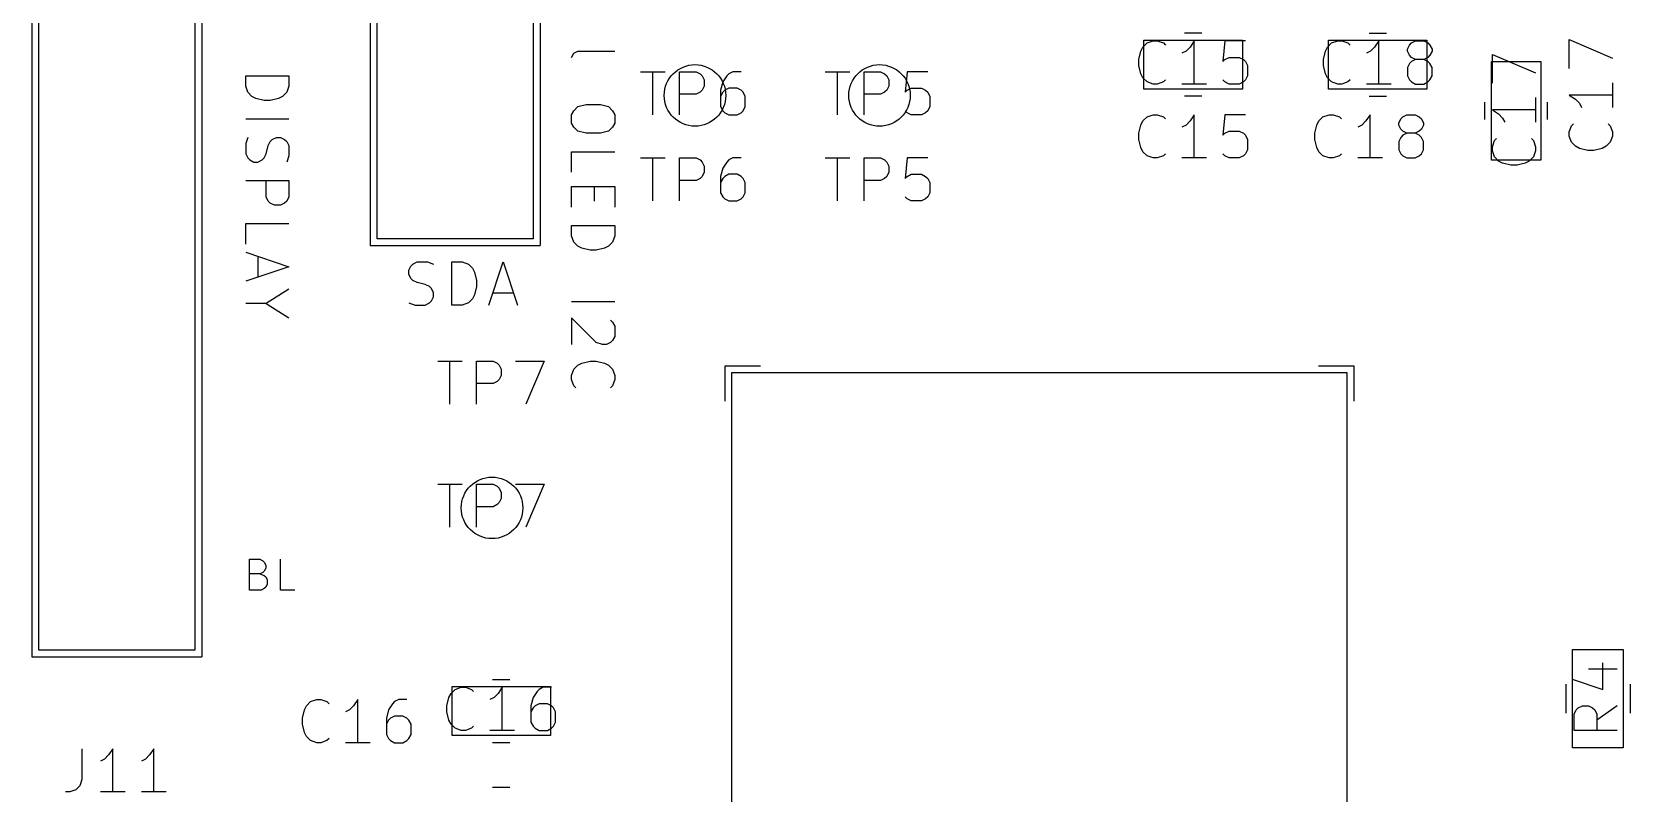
# Model space of a CAD drawing. Header units: millimetres. Extents: x 117.8 to 177.7, y -137.1 to -65.9.
# Drawn here: x 121.62 to 147.6, y -95.13 to -82.77 of the extents above; entities that cross this region are included whole.
import ezdxf

# ---------------------------------------------------------------- set-up
doc = ezdxf.new("R2010")
doc.units = ezdxf.units.MM
doc.layers.add('Component Marking Layer', color=9, linetype='CONTINUOUS', true_color=0xafafaf)
doc.layers.add('Top Silkscreen Layer', color=41, linetype='CONTINUOUS', true_color=0xf2eda1)

msp = doc.modelspace()

# ---------------------------------------------------------------- linework, layer by layer
at = {"layer": 'Component Marking Layer', "linetype": 'CONTINUOUS'}
for p, q in [((124.27, -67.41), (124.27, -92.81)), ((121.73, -92.81), (121.73, -68.045)), ((129.77, -75.97), (129.77, -86.13)), ((127.23, -86.13), (127.23, -76.605)), ((139.616666, -83.214733), (139.649999, -83.0814)), ((139.649999, -83.0814), (139.683333, -83.014733)), ((139.683333, -83.014733), (139.749999, -82.948066)), ((139.7, -82.9), (141.3, -82.9)), ((139.7, -83.7), (139.7, -82.9)), ((139.749999, -82.948066), (139.849999, -82.914733)), ((139.849999, -82.914733), (139.916666, -82.914733)), ((139.916666, -82.914733), (140.016666, -82.948066)), ((140.016666, -82.948066), (140.049999, -82.9814)), ((140.383333, -83.0814), (140.316666, -83.114733)), ((140.449999, -83.014733), (140.383333, -83.0814)), ((140.516666, -82.914733), (140.449999, -83.014733)), ((140.516666, -83.614733), (140.516666, -82.914733)), ((141.016666, -82.914733), (140.983333, -83.248066)), ((141.35, -82.914733), (141.016666, -82.914733)), ((141.3, -82.9), (141.3, -83.7)), ((142.616666, -83.214733), (142.649999, -83.0814)), ((142.649999, -83.0814), (142.683333, -83.014733)), ((142.683333, -83.014733), (142.749999, -82.948066)), ((142.7, -82.9), (144.3, -82.9)), ((142.7, -83.7), (142.7, -82.9)), ((142.749999, -82.948066), (142.849999, -82.914733)), ((142.849999, -82.914733), (142.916666, -82.914733)), ((142.916666, -82.914733), (143.016666, -82.948066)), ((143.016666, -82.948066), (143.049999, -82.9814)), ((143.383333, -83.0814), (143.316666, -83.114733)), ((143.449999, -83.014733), (143.383333, -83.0814)), ((143.516666, -82.914733), (143.449999, -83.014733)), ((143.516666, -83.614733), (143.516666, -82.914733)), ((143.983333, -83.048066), (144.016666, -82.9814)), ((143.983333, -83.0814), (143.983333, -83.048066)), ((144.016666, -83.148066), (143.983333, -83.0814)), ((144.016666, -82.9814), (144.05, -82.948066)), ((144.05, -82.948066), (144.116666, -82.914733)), ((144.116666, -82.914733), (144.25, -82.914733)), ((144.25, -82.914733), (144.316666, -82.948066)), ((144.3, -82.9), (144.3, -83.7)), ((144.316666, -82.948066), (144.35, -82.9814)), ((144.35, -82.9814), (144.383333, -83.048066)), ((144.383333, -83.0814), (144.35, -83.148066)), ((144.383333, -83.048066), (144.383333, -83.0814)), ((145.364733, -83.6), (145.364733, -83.133333)), ((145.364733, -83.133333), (146.064733, -83.433333)), ((139.616666, -83.314733), (139.616666, -83.214733)), ((139.649999, -83.448066), (139.616666, -83.314733)), ((140.983333, -83.248066), (141.016666, -83.214733)), ((141.016666, -83.214733), (141.083333, -83.1814)), ((141.083333, -83.1814), (141.25, -83.1814)), ((141.25, -83.1814), (141.316666, -83.214733)), ((141.316666, -83.214733), (141.35, -83.248066)), ((141.35, -83.248066), (141.383333, -83.314733)), ((141.383333, -83.314733), (141.383333, -83.4814)), ((142.616666, -83.314733), (142.616666, -83.214733)), ((142.649999, -83.448066), (142.616666, -83.314733)), ((144.016666, -83.2814), (143.983333, -83.348066)), ((143.983333, -83.348066), (143.983333, -83.4814)), ((144.05, -83.1814), (144.016666, -83.148066)), ((144.05, -83.248066), (144.016666, -83.2814)), ((144.116666, -83.214733), (144.05, -83.1814)), ((144.116666, -83.214733), (144.05, -83.248066)), ((144.25, -83.214733), (144.116666, -83.214733)), ((144.316666, -83.1814), (144.25, -83.214733)), ((144.316666, -83.248066), (144.25, -83.214733)), ((144.35, -83.148066), (144.316666, -83.1814)), ((144.35, -83.2814), (144.316666, -83.248066)), ((144.383333, -83.348066), (144.35, -83.2814)), ((144.383333, -83.4814), (144.383333, -83.348066)), ((145.35, -83.25), (146.15, -83.25)), ((145.35, -84.85), (145.35, -83.25)), ((146.15, -83.25), (146.15, -84.85)), ((131.516666, -83.414733), (131.916666, -83.414733)), ((131.716666, -84.114733), (131.716666, -83.414733)), ((132.149999, -84.114733), (132.149999, -83.414733)), ((132.149999, -83.414733), (132.416666, -83.414733)), ((132.416666, -83.414733), (132.483333, -83.448066)), ((132.483333, -83.448066), (132.516666, -83.4814)), ((132.516666, -83.4814), (132.549999, -83.548066)), ((132.549999, -83.648066), (132.516666, -83.714733)), ((132.549999, -83.548066), (132.549999, -83.648066)), ((132.849999, -83.5814), (132.816666, -83.714733)), ((132.916666, -83.4814), (132.849999, -83.5814)), ((132.949999, -83.448066), (132.916666, -83.4814)), ((133.016666, -83.414733), (132.949999, -83.448066)), ((133.149999, -83.414733), (133.016666, -83.414733)), ((134.516666, -83.414733), (134.916666, -83.414733)), ((134.716666, -84.114733), (134.716666, -83.414733)), ((135.149999, -84.114733), (135.149999, -83.414733)), ((135.149999, -83.414733), (135.416666, -83.414733)), ((135.416666, -83.414733), (135.483333, -83.448066)), ((135.483333, -83.448066), (135.516666, -83.4814)), ((135.516666, -83.4814), (135.549999, -83.548066)), ((135.549999, -83.648066), (135.516666, -83.714733)), ((135.549999, -83.548066), (135.549999, -83.648066)), ((135.849999, -83.414733), (135.816666, -83.748066)), ((136.183333, -83.414733), (135.849999, -83.414733)), ((139.683333, -83.514733), (139.649999, -83.448066)), ((139.749999, -83.5814), (139.683333, -83.514733)), ((139.849999, -83.614733), (139.749999, -83.5814)), ((139.916666, -83.614733), (139.849999, -83.614733)), ((140.016666, -83.5814), (139.916666, -83.614733)), ((140.049999, -83.548066), (140.016666, -83.5814)), ((140.716666, -83.614733), (140.316666, -83.614733)), ((141.016666, -83.5814), (140.983333, -83.548066)), ((141.083333, -83.614733), (141.016666, -83.5814)), ((141.25, -83.614733), (141.083333, -83.614733)), ((141.316666, -83.5814), (141.25, -83.614733)), ((141.35, -83.548066), (141.316666, -83.5814)), ((141.383333, -83.4814), (141.35, -83.548066)), ((142.683333, -83.514733), (142.649999, -83.448066)), ((142.749999, -83.5814), (142.683333, -83.514733)), ((142.849999, -83.614733), (142.749999, -83.5814)), ((142.916666, -83.614733), (142.849999, -83.614733)), ((143.016666, -83.5814), (142.916666, -83.614733)), ((143.049999, -83.548066), (143.016666, -83.5814)), ((143.716666, -83.614733), (143.316666, -83.614733)), ((143.983333, -83.4814), (144.016666, -83.548066)), ((144.016666, -83.548066), (144.05, -83.5814)), ((144.05, -83.5814), (144.116666, -83.614733)), ((144.116666, -83.614733), (144.25, -83.614733)), ((144.25, -83.614733), (144.316666, -83.5814)), ((144.316666, -83.5814), (144.35, -83.548066)), ((144.35, -83.548066), (144.383333, -83.4814)), ((132.416666, -83.7814), (132.149999, -83.7814)), ((132.483333, -83.748066), (132.416666, -83.7814)), ((132.516666, -83.714733), (132.483333, -83.748066)), ((132.816666, -83.714733), (132.816666, -83.9814)), ((132.849999, -83.748066), (132.816666, -83.814733)), ((132.883333, -83.714733), (132.849999, -83.748066)), ((132.949999, -83.6814), (132.883333, -83.714733)), ((133.083333, -83.6814), (132.949999, -83.6814)), ((133.149999, -83.714733), (133.083333, -83.6814)), ((133.183333, -83.748066), (133.149999, -83.714733)), ((133.216666, -83.814733), (133.183333, -83.748066)), ((133.216666, -83.9814), (133.216666, -83.814733)), ((135.416666, -83.7814), (135.149999, -83.7814)), ((135.483333, -83.748066), (135.416666, -83.7814)), ((135.516666, -83.714733), (135.483333, -83.748066)), ((135.816666, -83.748066), (135.849999, -83.714733)), ((135.849999, -83.714733), (135.916666, -83.6814)), ((135.916666, -83.6814), (136.083333, -83.6814)), ((136.083333, -83.6814), (136.149999, -83.714733)), ((136.149999, -83.714733), (136.183333, -83.748066)), ((136.183333, -83.748066), (136.216666, -83.814733)), ((136.216666, -83.814733), (136.216666, -83.9814)), ((141.3, -83.7), (139.7, -83.7)), ((144.3, -83.7), (142.7, -83.7)), ((146.064733, -83.833333), (146.064733, -84.233333)), ((132.816666, -83.9814), (132.849999, -84.048066)), ((132.849999, -84.048066), (132.883333, -84.0814)), ((132.883333, -84.0814), (132.949999, -84.114733)), ((132.949999, -84.114733), (133.083333, -84.114733)), ((133.083333, -84.114733), (133.149999, -84.0814)), ((133.149999, -84.0814), (133.183333, -84.048066)), ((133.183333, -84.048066), (133.216666, -83.9814)), ((135.849999, -84.0814), (135.816666, -84.048066)), ((135.916666, -84.114733), (135.849999, -84.0814)), ((136.083333, -84.114733), (135.916666, -84.114733)), ((136.149999, -84.0814), (136.083333, -84.114733)), ((136.183333, -84.048066), (136.149999, -84.0814)), ((136.216666, -83.9814), (136.183333, -84.048066)), ((146.064733, -84.033333), (145.364733, -84.033333)), ((145.364733, -84.033333), (145.464733, -84.1)), ((145.464733, -84.1), (145.5314, -84.166667)), ((145.5314, -84.166667), (145.564733, -84.233333)), ((145.364733, -84.633333), (145.398066, -84.533333)), ((145.364733, -84.7), (145.364733, -84.633333)), ((145.398066, -84.8), (145.364733, -84.7)), ((145.398066, -84.533333), (145.4314, -84.5)), ((145.998066, -84.5), (146.0314, -84.533333)), ((146.0314, -84.533333), (146.064733, -84.633333)), ((146.064733, -84.7), (146.0314, -84.8)), ((146.064733, -84.633333), (146.064733, -84.7)), ((146.15, -84.85), (145.35, -84.85)), ((145.464733, -84.866667), (145.398066, -84.8)), ((145.5314, -84.9), (145.464733, -84.866667)), ((145.664733, -84.933333), (145.5314, -84.9)), ((145.764733, -84.933333), (145.664733, -84.933333)), ((145.898066, -84.9), (145.764733, -84.933333)), ((145.964733, -84.866667), (145.898066, -84.9)), ((146.0314, -84.8), (145.964733, -84.866667)), ((129.77, -86.13), (127.23, -86.13)), ((133, -97.3), (133, -88.3)), ((133, -88.3), (143, -88.3)), ((143, -88.3), (143, -98.3)), ((128.216666, -90.114733), (128.616666, -90.114733)), ((128.416666, -90.814733), (128.416666, -90.114733)), ((128.849999, -90.814733), (128.849999, -90.114733)), ((128.849999, -90.114733), (129.116666, -90.114733)), ((129.116666, -90.114733), (129.183333, -90.148066)), ((129.183333, -90.148066), (129.216666, -90.1814)), ((129.483333, -90.114733), (129.949999, -90.114733)), ((129.949999, -90.114733), (129.649999, -90.814733)), ((129.216666, -90.414733), (129.183333, -90.448066)), ((129.216666, -90.1814), (129.249999, -90.248066)), ((129.249999, -90.348066), (129.216666, -90.414733)), ((129.249999, -90.248066), (129.249999, -90.348066)), ((129.116666, -90.4814), (128.849999, -90.4814)), ((129.183333, -90.448066), (129.116666, -90.4814)), ((124.27, -92.81), (121.73, -92.81)), ((146.6675, -92.8), (147.4925, -92.8)), ((146.6675, -94.4), (146.6675, -92.8)), ((147.1614, -93.449999), (147.1614, -93.016666)), ((147.4925, -92.8), (147.4925, -94.4)), ((146.928066, -93.116666), (147.394733, -93.116666)), ((128.399999, -93.5814), (128.433333, -93.514733)), ((128.433333, -93.514733), (128.499999, -93.448066)), ((128.45, -93.4), (130.05, -93.4)), ((128.45, -94.2), (128.45, -93.4)), ((128.499999, -93.448066), (128.599999, -93.414733)), ((128.599999, -93.414733), (128.666666, -93.414733)), ((128.666666, -93.414733), (128.766666, -93.448066)), ((128.766666, -93.448066), (128.799999, -93.4814)), ((129.199999, -93.514733), (129.133333, -93.5814)), ((129.266666, -93.414733), (129.199999, -93.514733)), ((129.266666, -94.114733), (129.266666, -93.414733)), ((129.833333, -93.4814), (129.766666, -93.5814)), ((129.866666, -93.448066), (129.833333, -93.4814)), ((129.933333, -93.414733), (129.866666, -93.448066)), ((130.066666, -93.414733), (129.933333, -93.414733)), ((130.05, -93.4), (130.05, -94.2)), ((146.6614, -93.283333), (147.1614, -93.449999)), ((128.366666, -93.714733), (128.399999, -93.5814)), ((128.366666, -93.814733), (128.366666, -93.714733)), ((129.133333, -93.5814), (129.066666, -93.614733)), ((129.766666, -93.5814), (129.733333, -93.714733)), ((129.733333, -93.714733), (129.733333, -93.9814)), ((129.766666, -93.748066), (129.733333, -93.814733)), ((129.8, -93.714733), (129.766666, -93.748066)), ((129.866666, -93.6814), (129.8, -93.714733)), ((130, -93.6814), (129.866666, -93.6814)), ((130.066666, -93.714733), (130, -93.6814)), ((130.1, -93.748066), (130.066666, -93.714733)), ((130.133333, -93.814733), (130.1, -93.748066)), ((146.694733, -93.849999), (146.728066, -93.783333)), ((146.728066, -93.783333), (146.7614, -93.749999)), ((146.7614, -93.749999), (146.828066, -93.716666)), ((146.828066, -93.716666), (146.928066, -93.716666)), ((146.928066, -93.716666), (146.994733, -93.749999)), ((146.994733, -93.749999), (147.028066, -93.783333)), ((147.028066, -93.783333), (147.0614, -93.849999)), ((147.394733, -93.716666), (147.0614, -93.949999)), ((128.399999, -93.948066), (128.366666, -93.814733)), ((128.433333, -94.014733), (128.399999, -93.948066)), ((128.499999, -94.0814), (128.433333, -94.014733)), ((128.799999, -94.048066), (128.766666, -94.0814)), ((129.733333, -93.9814), (129.766666, -94.048066)), ((129.766666, -94.048066), (129.8, -94.0814)), ((130.066666, -94.0814), (130.1, -94.048066)), ((130.1, -94.048066), (130.133333, -93.9814)), ((130.133333, -93.9814), (130.133333, -93.814733)), ((146.694733, -94.116666), (146.694733, -93.849999)), ((147.0614, -93.849999), (147.0614, -94.116666)), ((130.05, -94.2), (128.45, -94.2)), ((128.599999, -94.114733), (128.499999, -94.0814)), ((128.666666, -94.114733), (128.599999, -94.114733)), ((128.766666, -94.0814), (128.666666, -94.114733)), ((129.466666, -94.114733), (129.066666, -94.114733)), ((129.8, -94.0814), (129.866666, -94.114733)), ((129.866666, -94.114733), (130, -94.114733)), ((130, -94.114733), (130.066666, -94.0814)), ((147.394733, -94.116666), (146.694733, -94.116666)), ((147.4925, -94.4), (146.6675, -94.4))]:
    msp.add_line(p, q, dxfattribs=at)
at = {"layer": 'Component Marking Layer'}
for centre in [(132.4, -83.8), (135.4, -83.8), (129.1, -90.5)]:
    msp.add_circle(centre, 0.5, dxfattribs=at)
at = {"layer": 'Top Silkscreen Layer', "linetype": 'CONTINUOUS'}
for p, q in [((121.62, -69.95), (121.62, -92.92)), ((124.38, -69.95), (124.38, -92.92)), ((127.12, -78.51), (127.12, -86.24)), ((129.88, -78.51), (129.88, -86.24)), ((140.64058, -82.79), (140.35942, -82.79)), ((143.35942, -82.79), (143.64058, -82.79)), ((130.394766, -83.181795), (130.4281, -83.115129)), ((130.4281, -83.115129), (130.494766, -83.081795)), ((130.494766, -83.081795), (131.094766, -83.081795)), ((146.614733, -83.36), (146.614733, -82.893333)), ((146.614733, -82.893333), (147.314733, -83.193333)), ((125.094766, -83.481795), (125.794766, -83.481795)), ((125.094766, -83.648462), (125.094766, -83.481795)), ((125.1281, -83.748462), (125.094766, -83.648462)), ((125.794766, -83.648462), (125.761433, -83.748462)), ((125.794766, -83.481795), (125.794766, -83.648462)), ((147.314733, -83.593333), (147.314733, -83.993333)), ((125.194766, -83.815129), (125.1281, -83.748462)), ((125.261433, -83.848462), (125.194766, -83.815129)), ((125.394766, -83.881795), (125.261433, -83.848462)), ((125.494766, -83.881795), (125.394766, -83.881795)), ((125.6281, -83.848462), (125.494766, -83.881795)), ((125.694766, -83.815129), (125.6281, -83.848462)), ((125.761433, -83.748462), (125.694766, -83.815129)), ((140.64058, -83.81), (140.35942, -83.81)), ((143.35942, -83.81), (143.64058, -83.81)), ((145.24, -84.19058), (145.24, -83.90942)), ((146.26, -84.19058), (146.26, -83.90942)), ((147.314733, -83.793333), (146.614733, -83.793333)), ((146.614733, -83.793333), (146.714733, -83.86)), ((146.714733, -83.86), (146.7814, -83.926667)), ((125.094766, -84.181795), (125.794766, -84.181795)), ((130.394766, -84.115129), (130.4281, -84.048462)), ((130.394766, -84.248462), (130.394766, -84.115129)), ((130.4281, -84.048462), (130.494766, -83.981795)), ((130.494766, -83.981795), (130.6281, -83.948462)), ((130.6281, -83.948462), (130.861433, -83.948462)), ((130.861433, -83.948462), (130.994766, -83.981795)), ((130.994766, -83.981795), (131.061433, -84.048462)), ((131.061433, -84.048462), (131.094766, -84.115129)), ((131.094766, -84.115129), (131.094766, -84.248462)), ((139.683333, -84.214733), (139.749999, -84.148066)), ((139.749999, -84.148066), (139.849999, -84.114733)), ((139.849999, -84.114733), (139.916666, -84.114733)), ((139.916666, -84.114733), (140.016666, -84.148066)), ((140.016666, -84.148066), (140.049999, -84.1814)), ((140.516666, -84.114733), (140.449999, -84.214733)), ((140.516666, -84.814733), (140.516666, -84.114733)), ((141.016666, -84.114733), (140.983333, -84.448066)), ((141.35, -84.114733), (141.016666, -84.114733)), ((142.542753, -84.214733), (142.609419, -84.148066)), ((142.609419, -84.148066), (142.709419, -84.114733)), ((142.709419, -84.114733), (142.776086, -84.114733)), ((142.776086, -84.114733), (142.876086, -84.148066)), ((142.876086, -84.148066), (142.909419, -84.1814)), ((143.376086, -84.114733), (143.309419, -84.214733)), ((143.376086, -84.814733), (143.376086, -84.114733)), ((143.842753, -84.248066), (143.876086, -84.1814)), ((143.876086, -84.1814), (143.90942, -84.148066)), ((143.90942, -84.148066), (143.976086, -84.114733)), ((143.976086, -84.114733), (144.10942, -84.114733)), ((144.10942, -84.114733), (144.176086, -84.148066)), ((144.176086, -84.148066), (144.20942, -84.1814)), ((144.20942, -84.1814), (144.242753, -84.248066)), ((146.7814, -83.926667), (146.814733, -83.993333)), ((130.4281, -84.315129), (130.394766, -84.248462)), ((130.494766, -84.381795), (130.4281, -84.315129)), ((130.6281, -84.415129), (130.494766, -84.381795)), ((130.861433, -84.415129), (130.6281, -84.415129)), ((130.994766, -84.381795), (130.861433, -84.415129)), ((131.061433, -84.315129), (130.994766, -84.381795)), ((131.094766, -84.248462), (131.061433, -84.315129)), ((139.616666, -84.414733), (139.649999, -84.2814)), ((139.616666, -84.514733), (139.616666, -84.414733)), ((139.649999, -84.2814), (139.683333, -84.214733)), ((140.383333, -84.2814), (140.316666, -84.314733)), ((140.449999, -84.214733), (140.383333, -84.2814)), ((140.983333, -84.448066), (141.016666, -84.414733)), ((141.016666, -84.414733), (141.083333, -84.3814)), ((141.083333, -84.3814), (141.25, -84.3814)), ((141.25, -84.3814), (141.316666, -84.414733)), ((141.316666, -84.414733), (141.35, -84.448066)), ((142.476086, -84.414733), (142.509419, -84.2814)), ((142.476086, -84.514733), (142.476086, -84.414733)), ((142.509419, -84.2814), (142.542753, -84.214733)), ((143.242753, -84.2814), (143.176086, -84.314733)), ((143.309419, -84.214733), (143.242753, -84.2814)), ((143.842753, -84.2814), (143.842753, -84.248066)), ((143.876086, -84.348066), (143.842753, -84.2814)), ((143.90942, -84.3814), (143.876086, -84.348066)), ((143.976086, -84.414733), (143.90942, -84.3814)), ((143.976086, -84.414733), (143.90942, -84.448066)), ((144.10942, -84.414733), (143.976086, -84.414733)), ((144.176086, -84.3814), (144.10942, -84.414733)), ((144.176086, -84.448066), (144.10942, -84.414733)), ((144.20942, -84.348066), (144.176086, -84.3814)), ((144.242753, -84.2814), (144.20942, -84.348066)), ((144.242753, -84.248066), (144.242753, -84.2814)), ((146.614733, -84.393333), (146.648066, -84.293333)), ((146.614733, -84.46), (146.614733, -84.393333)), ((146.648066, -84.293333), (146.6814, -84.26)), ((147.248066, -84.26), (147.2814, -84.293333)), ((147.2814, -84.293333), (147.314733, -84.393333)), ((147.314733, -84.393333), (147.314733, -84.46)), ((125.1281, -84.481795), (125.094766, -84.581795)), ((125.094766, -84.581795), (125.094766, -84.748462)), ((125.4281, -84.748462), (125.461433, -84.615128)), ((125.461433, -84.615128), (125.494766, -84.548462)), ((125.494766, -84.548462), (125.5281, -84.515128)), ((125.5281, -84.515128), (125.594766, -84.481795)), ((125.594766, -84.481795), (125.661433, -84.481795)), ((125.661433, -84.481795), (125.7281, -84.515128)), ((125.7281, -84.515128), (125.761433, -84.548462)), ((125.761433, -84.548462), (125.794766, -84.615128)), ((125.794766, -84.615128), (125.794766, -84.781795)), ((139.649999, -84.648066), (139.616666, -84.514733)), ((139.683333, -84.714733), (139.649999, -84.648066)), ((141.35, -84.448066), (141.383333, -84.514733)), ((141.383333, -84.6814), (141.35, -84.748066)), ((141.383333, -84.514733), (141.383333, -84.6814)), ((142.509419, -84.648066), (142.476086, -84.514733)), ((142.542753, -84.714733), (142.509419, -84.648066)), ((143.876086, -84.4814), (143.842753, -84.548066)), ((143.842753, -84.548066), (143.842753, -84.6814)), ((143.842753, -84.6814), (143.876086, -84.748066)), ((143.90942, -84.448066), (143.876086, -84.4814)), ((144.20942, -84.4814), (144.176086, -84.448066)), ((144.242753, -84.548066), (144.20942, -84.4814)), ((144.20942, -84.748066), (144.242753, -84.6814)), ((144.242753, -84.6814), (144.242753, -84.548066)), ((146.648066, -84.56), (146.614733, -84.46)), ((146.714733, -84.626667), (146.648066, -84.56)), ((146.7814, -84.66), (146.714733, -84.626667)), ((146.914733, -84.693333), (146.7814, -84.66)), ((147.014733, -84.693333), (146.914733, -84.693333)), ((147.148066, -84.66), (147.014733, -84.693333)), ((147.214733, -84.626667), (147.148066, -84.66)), ((147.2814, -84.56), (147.214733, -84.626667)), ((147.314733, -84.46), (147.2814, -84.56)), ((125.094766, -84.748462), (125.1281, -84.815128)), ((125.1281, -84.815128), (125.161433, -84.848462)), ((125.161433, -84.848462), (125.2281, -84.881795)), ((125.2281, -84.881795), (125.294766, -84.881795)), ((125.294766, -84.881795), (125.361433, -84.848462)), ((125.361433, -84.848462), (125.394766, -84.815128)), ((125.394766, -84.815128), (125.4281, -84.748462)), ((125.794766, -84.781795), (125.761433, -84.881795)), ((130.394766, -85.048462), (130.394766, -84.715128)), ((130.394766, -84.715128), (131.094766, -84.715128)), ((131.516666, -84.814733), (131.916666, -84.814733)), ((131.716666, -85.514733), (131.716666, -84.814733)), ((132.149999, -85.514733), (132.149999, -84.814733)), ((132.149999, -84.814733), (132.416666, -84.814733)), ((132.416666, -84.814733), (132.483333, -84.848066)), ((132.483333, -84.848066), (132.516666, -84.8814)), ((132.516666, -84.8814), (132.549999, -84.948066)), ((132.549999, -84.948066), (132.549999, -85.048066)), ((132.916666, -84.8814), (132.849999, -84.9814)), ((132.949999, -84.848066), (132.916666, -84.8814)), ((133.016666, -84.814733), (132.949999, -84.848066)), ((133.149999, -84.814733), (133.016666, -84.814733)), ((134.516666, -84.814733), (134.916666, -84.814733)), ((134.716666, -85.514733), (134.716666, -84.814733)), ((135.149999, -85.514733), (135.149999, -84.814733)), ((135.149999, -84.814733), (135.416666, -84.814733)), ((135.416666, -84.814733), (135.483333, -84.848066)), ((135.483333, -84.848066), (135.516666, -84.8814)), ((135.516666, -84.8814), (135.549999, -84.948066)), ((135.549999, -84.948066), (135.549999, -85.048066)), ((135.849999, -84.814733), (135.816666, -85.148066)), ((136.183333, -84.814733), (135.849999, -84.814733)), ((139.749999, -84.7814), (139.683333, -84.714733)), ((139.849999, -84.814733), (139.749999, -84.7814)), ((139.916666, -84.814733), (139.849999, -84.814733)), ((140.016666, -84.7814), (139.916666, -84.814733)), ((140.049999, -84.748066), (140.016666, -84.7814)), ((140.716666, -84.814733), (140.316666, -84.814733)), ((141.016666, -84.7814), (140.983333, -84.748066)), ((141.083333, -84.814733), (141.016666, -84.7814)), ((141.25, -84.814733), (141.083333, -84.814733)), ((141.316666, -84.7814), (141.25, -84.814733)), ((141.35, -84.748066), (141.316666, -84.7814)), ((142.609419, -84.7814), (142.542753, -84.714733)), ((142.709419, -84.814733), (142.609419, -84.7814)), ((142.776086, -84.814733), (142.709419, -84.814733)), ((142.876086, -84.7814), (142.776086, -84.814733)), ((142.909419, -84.748066), (142.876086, -84.7814)), ((143.576086, -84.814733), (143.176086, -84.814733)), ((143.876086, -84.748066), (143.90942, -84.7814)), ((143.90942, -84.7814), (143.976086, -84.814733)), ((143.976086, -84.814733), (144.10942, -84.814733)), ((144.10942, -84.814733), (144.176086, -84.7814)), ((144.176086, -84.7814), (144.20942, -84.748066)), ((125.094766, -85.181795), (125.794766, -85.181795)), ((125.4281, -85.448462), (125.4281, -85.181795)), ((125.794766, -85.181795), (125.794766, -85.448462)), ((132.416666, -85.1814), (132.149999, -85.1814)), ((132.483333, -85.148066), (132.416666, -85.1814)), ((132.516666, -85.114733), (132.483333, -85.148066)), ((132.549999, -85.048066), (132.516666, -85.114733)), ((132.849999, -84.9814), (132.816666, -85.114733)), ((132.816666, -85.114733), (132.816666, -85.3814)), ((132.849999, -85.148066), (132.816666, -85.214733)), ((132.883333, -85.114733), (132.849999, -85.148066)), ((132.949999, -85.0814), (132.883333, -85.114733)), ((133.083333, -85.0814), (132.949999, -85.0814)), ((133.149999, -85.114733), (133.083333, -85.0814)), ((133.183333, -85.148066), (133.149999, -85.114733)), ((133.216666, -85.214733), (133.183333, -85.148066)), ((133.216666, -85.3814), (133.216666, -85.214733)), ((135.416666, -85.1814), (135.149999, -85.1814)), ((135.483333, -85.148066), (135.416666, -85.1814)), ((135.516666, -85.114733), (135.483333, -85.148066)), ((135.549999, -85.048066), (135.516666, -85.114733)), ((135.816666, -85.148066), (135.849999, -85.114733)), ((135.849999, -85.114733), (135.916666, -85.0814)), ((135.916666, -85.0814), (136.083333, -85.0814)), ((136.083333, -85.0814), (136.149999, -85.114733)), ((136.149999, -85.114733), (136.183333, -85.148066)), ((136.183333, -85.148066), (136.216666, -85.214733)), ((136.216666, -85.214733), (136.216666, -85.3814)), ((125.461433, -85.515129), (125.4281, -85.448462)), ((125.794766, -85.448462), (125.761433, -85.515129)), ((130.394766, -85.615129), (130.394766, -85.281795)), ((130.394766, -85.281795), (131.094766, -85.281795)), ((130.761433, -85.281795), (130.761433, -85.515129)), ((131.094766, -85.281795), (131.094766, -85.615129)), ((132.816666, -85.3814), (132.849999, -85.448066)), ((132.849999, -85.448066), (132.883333, -85.4814)), ((132.883333, -85.4814), (132.949999, -85.514733)), ((133.083333, -85.514733), (133.149999, -85.4814)), ((133.149999, -85.4814), (133.183333, -85.448066)), ((133.183333, -85.448066), (133.216666, -85.3814)), ((135.849999, -85.4814), (135.816666, -85.448066)), ((135.916666, -85.514733), (135.849999, -85.4814)), ((136.149999, -85.4814), (136.083333, -85.514733)), ((136.183333, -85.448066), (136.149999, -85.4814)), ((136.216666, -85.3814), (136.183333, -85.448066)), ((125.494766, -85.548462), (125.461433, -85.515129)), ((125.561433, -85.581795), (125.494766, -85.548462)), ((125.661433, -85.581795), (125.561433, -85.581795)), ((125.7281, -85.548462), (125.661433, -85.581795)), ((125.761433, -85.515129), (125.7281, -85.548462)), ((132.949999, -85.514733), (133.083333, -85.514733)), ((136.083333, -85.514733), (135.916666, -85.514733)), ((125.094766, -86.215129), (125.094766, -85.881795)), ((125.094766, -85.881795), (125.794766, -85.881795)), ((130.394766, -85.915128), (131.094766, -85.915128)), ((130.394766, -86.081795), (130.394766, -85.915128)), ((131.094766, -85.915128), (131.094766, -86.081795)), ((127.12, -86.24), (129.88, -86.24)), ((130.4281, -86.181795), (130.394766, -86.081795)), ((130.494766, -86.248462), (130.4281, -86.181795)), ((130.561433, -86.281795), (130.494766, -86.248462)), ((130.994766, -86.248462), (130.9281, -86.281795)), ((131.061433, -86.181795), (130.994766, -86.248462)), ((131.094766, -86.081795), (131.061433, -86.181795)), ((125.094766, -86.348462), (125.794766, -86.581796)), ((125.294766, -86.415129), (125.294766, -86.748462)), ((127.815131, -86.538566), (127.881797, -86.505233)), ((127.881797, -86.505233), (128.048464, -86.505233)), ((128.048464, -86.505233), (128.148464, -86.538566)), ((128.448464, -87.205233), (128.448464, -86.505233)), ((128.448464, -86.505233), (128.615131, -86.505233)), ((128.615131, -86.505233), (128.715131, -86.538566)), ((129.048464, -87.205233), (129.281798, -86.505233)), ((129.281798, -86.505233), (129.515131, -87.205233)), ((130.694766, -86.315128), (130.561433, -86.281795)), ((130.794766, -86.315128), (130.694766, -86.315128)), ((130.9281, -86.281795), (130.794766, -86.315128)), ((125.794766, -86.581796), (125.094766, -86.815129)), ((127.748464, -86.638566), (127.781797, -86.5719)), ((127.748464, -86.705233), (127.748464, -86.638566)), ((127.781797, -86.7719), (127.748464, -86.705233)), ((127.781797, -86.5719), (127.815131, -86.538566)), ((127.815131, -86.805233), (127.781797, -86.7719)), ((128.715131, -86.538566), (128.781798, -86.605233)), ((128.781798, -86.605233), (128.815131, -86.6719)), ((128.815131, -86.6719), (128.848464, -86.805233)), ((125.794766, -86.948462), (125.4281, -87.181796)), ((127.881797, -86.838566), (127.815131, -86.805233)), ((128.015131, -86.8719), (127.881797, -86.838566)), ((128.081797, -86.905233), (128.015131, -86.8719)), ((128.115131, -86.938566), (128.081797, -86.905233)), ((128.148464, -87.005233), (128.115131, -86.938566)), ((128.148464, -87.0719), (128.148464, -87.005233)), ((128.815131, -87.038566), (128.781798, -87.105233)), ((128.848464, -86.905233), (128.815131, -87.038566)), ((128.848464, -86.805233), (128.848464, -86.905233)), ((129.115131, -87.005233), (129.448464, -87.005233)), ((125.4281, -87.181796), (125.094766, -87.181796)), ((125.4281, -87.181796), (125.794766, -87.415129)), ((127.748464, -87.1719), (127.848464, -87.205233)), ((127.848464, -87.205233), (128.015131, -87.205233)), ((128.015131, -87.205233), (128.081797, -87.1719)), ((128.081797, -87.1719), (128.115131, -87.138566)), ((128.115131, -87.138566), (128.148464, -87.0719)), ((128.615131, -87.205233), (128.448464, -87.205233)), ((128.715131, -87.1719), (128.615131, -87.205233)), ((128.781798, -87.105233), (128.715131, -87.1719)), ((130.394766, -87.148461), (131.094766, -87.148461)), ((130.794766, -87.815128), (130.394766, -87.415128)), ((130.394766, -87.415128), (130.394766, -87.848461)), ((131.0281, -87.448461), (131.061433, -87.481794)), ((131.061433, -87.481794), (131.094766, -87.548461)), ((131.094766, -87.548461), (131.094766, -87.715128)), ((130.894766, -87.848461), (130.794766, -87.815128)), ((131.0281, -87.815128), (130.961433, -87.848461)), ((131.061433, -87.781794), (131.0281, -87.815128)), ((131.094766, -87.715128), (131.061433, -87.781794)), ((130.961433, -87.848461), (130.894766, -87.848461)), ((128.216666, -88.114733), (128.616666, -88.114733)), ((128.416666, -88.814733), (128.416666, -88.114733)), ((128.849999, -88.814733), (128.849999, -88.114733)), ((128.849999, -88.114733), (129.116666, -88.114733)), ((129.116666, -88.114733), (129.183333, -88.148066)), ((129.183333, -88.148066), (129.216666, -88.1814)), ((129.216666, -88.1814), (129.249999, -88.248066)), ((129.249999, -88.248066), (129.249999, -88.348066)), ((129.483333, -88.114733), (129.949999, -88.114733)), ((129.949999, -88.114733), (129.649999, -88.814733)), ((130.394766, -88.348461), (130.4281, -88.248461)), ((130.4281, -88.248461), (130.494766, -88.181795)), ((130.494766, -88.181795), (130.561433, -88.148461)), ((130.561433, -88.148461), (130.694766, -88.115128)), ((130.694766, -88.115128), (130.794766, -88.115128)), ((130.794766, -88.115128), (130.9281, -88.148461)), ((130.9281, -88.148461), (130.994766, -88.181795)), ((130.994766, -88.181795), (131.061433, -88.248461)), ((131.061433, -88.248461), (131.094766, -88.348461)), ((132.89, -88.19), (133.465, -88.19)), ((132.89, -88.765), (132.89, -88.19)), ((142.535, -88.19), (143.11, -88.19)), ((143.11, -88.19), (143.11, -88.765)), ((129.116666, -88.4814), (128.849999, -88.4814)), ((129.183333, -88.448066), (129.116666, -88.4814)), ((129.216666, -88.414733), (129.183333, -88.448066)), ((129.249999, -88.348066), (129.216666, -88.414733)), ((130.394766, -88.415128), (130.394766, -88.348461)), ((130.4281, -88.515128), (130.394766, -88.415128)), ((130.461433, -88.548461), (130.4281, -88.515128)), ((131.061433, -88.515128), (131.0281, -88.548461)), ((131.094766, -88.415128), (131.061433, -88.515128)), ((131.094766, -88.348461), (131.094766, -88.415128)), ((125.15852, -91.835689), (125.15852, -91.335689)), ((125.15852, -91.335689), (125.325187, -91.335689)), ((125.325187, -91.335689), (125.372806, -91.359499)), ((125.372806, -91.359499), (125.396615, -91.383308)), ((125.396615, -91.383308), (125.420425, -91.430927)), ((125.420425, -91.430927), (125.420425, -91.478546)), ((125.65852, -91.835689), (125.65852, -91.335689)), ((125.325187, -91.573784), (125.15852, -91.573784)), ((125.372806, -91.549975), (125.325187, -91.573784)), ((125.325187, -91.573784), (125.396615, -91.597594)), ((125.396615, -91.526165), (125.372806, -91.549975)), ((125.420425, -91.478546), (125.396615, -91.526165)), ((125.396615, -91.597594), (125.420425, -91.621403)), ((125.420425, -91.621403), (125.444234, -91.669022)), ((125.444234, -91.669022), (125.444234, -91.740451)), ((125.348996, -91.835689), (125.15852, -91.835689)), ((125.396615, -91.81188), (125.348996, -91.835689)), ((125.420425, -91.78807), (125.396615, -91.81188)), ((125.444234, -91.740451), (125.420425, -91.78807)), ((125.896615, -91.835689), (125.65852, -91.835689)), ((121.62, -92.92), (124.38, -92.92)), ((129.10942, -93.29), (129.39058, -93.29)), ((146.5575, -93.362742), (146.5575, -93.837258)), ((147.6025, -93.362742), (147.6025, -93.837258)), ((126.016666, -93.914733), (126.049999, -93.7814)), ((126.049999, -93.7814), (126.083333, -93.714733)), ((126.083333, -93.714733), (126.149999, -93.648066)), ((126.149999, -93.648066), (126.249999, -93.614733)), ((126.249999, -93.614733), (126.316666, -93.614733)), ((126.316666, -93.614733), (126.416666, -93.648066)), ((126.416666, -93.648066), (126.449999, -93.6814)), ((126.783333, -93.7814), (126.716666, -93.814733)), ((126.849999, -93.714733), (126.783333, -93.7814)), ((126.916666, -93.614733), (126.849999, -93.714733)), ((126.916666, -94.314733), (126.916666, -93.614733)), ((127.416666, -93.7814), (127.383333, -93.914733)), ((127.483333, -93.6814), (127.416666, -93.7814)), ((127.516666, -93.648066), (127.483333, -93.6814)), ((127.583333, -93.614733), (127.516666, -93.648066)), ((127.716666, -93.614733), (127.583333, -93.614733)), ((126.016666, -94.014733), (126.016666, -93.914733)), ((126.049999, -94.148066), (126.016666, -94.014733)), ((127.383333, -93.914733), (127.383333, -94.1814)), ((127.416666, -93.948066), (127.383333, -94.014733)), ((127.45, -93.914733), (127.416666, -93.948066)), ((127.516666, -93.8814), (127.45, -93.914733)), ((127.65, -93.8814), (127.516666, -93.8814)), ((127.716666, -93.914733), (127.65, -93.8814)), ((127.75, -93.948066), (127.716666, -93.914733)), ((127.783333, -94.014733), (127.75, -93.948066)), ((127.783333, -94.1814), (127.783333, -94.014733)), ((126.083333, -94.214733), (126.049999, -94.148066)), ((126.149999, -94.2814), (126.083333, -94.214733)), ((126.249999, -94.314733), (126.149999, -94.2814)), ((126.316666, -94.314733), (126.249999, -94.314733)), ((126.416666, -94.2814), (126.316666, -94.314733)), ((126.449999, -94.248066), (126.416666, -94.2814)), ((127.116666, -94.314733), (126.716666, -94.314733)), ((127.383333, -94.1814), (127.416666, -94.248066)), ((127.416666, -94.248066), (127.45, -94.2814)), ((127.45, -94.2814), (127.516666, -94.314733)), ((127.516666, -94.314733), (127.65, -94.314733)), ((127.65, -94.314733), (127.716666, -94.2814)), ((127.716666, -94.2814), (127.75, -94.248066)), ((127.75, -94.248066), (127.783333, -94.1814)), ((129.10942, -94.31), (129.39058, -94.31)), ((122.433333, -94.414733), (122.433333, -94.914733)), ((122.866666, -94.514733), (122.8, -94.5814)), ((122.933333, -94.414733), (122.866666, -94.514733)), ((122.933333, -95.114733), (122.933333, -94.414733)), ((123.533333, -94.514733), (123.466667, -94.5814)), ((123.6, -94.414733), (123.533333, -94.514733)), ((123.6, -95.114733), (123.6, -94.414733)), ((122.8, -94.5814), (122.733333, -94.614733)), ((123.466667, -94.5814), (123.4, -94.614733)), ((122.333333, -95.0814), (122.233333, -95.114733)), ((122.4, -95.014733), (122.333333, -95.0814)), ((122.433333, -94.914733), (122.4, -95.014733)), ((129.10942, -95.04), (129.39058, -95.04)), ((122.233333, -95.114733), (122.166667, -95.114733)), ((123.133333, -95.114733), (122.733333, -95.114733)), ((123.8, -95.114733), (123.4, -95.114733))]:
    msp.add_line(p, q, dxfattribs=at)

doc.saveas('drawing.dxf')
